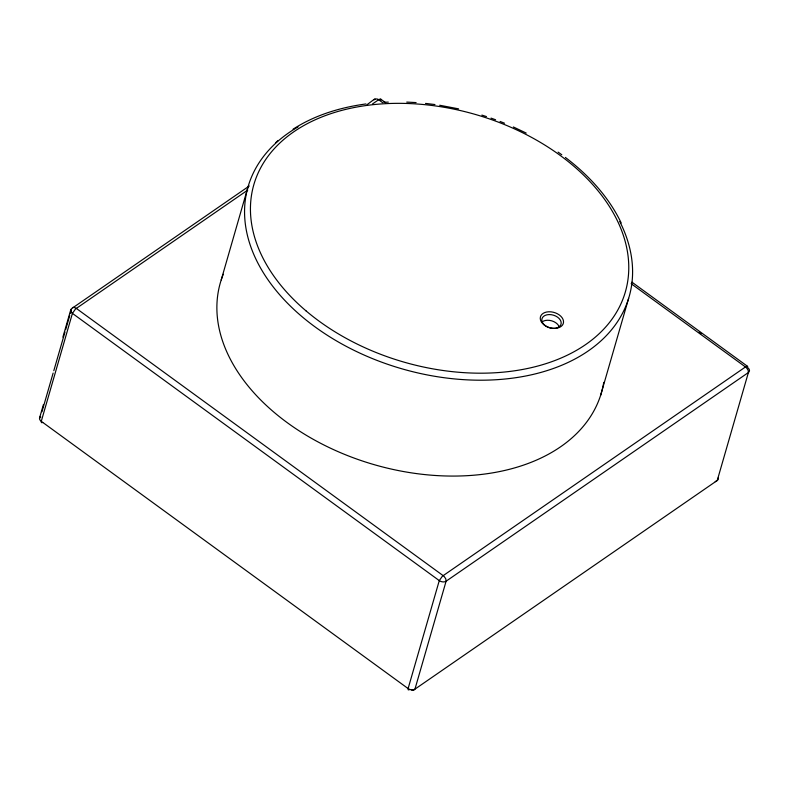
<?xml version="1.0" encoding="UTF-8"?>
<svg xmlns="http://www.w3.org/2000/svg" width="789" height="789" viewBox="0 0 789 789"><rect width="100%" height="100%" fill="white"/><g stroke="black" fill="none" stroke-linecap="round" stroke-linejoin="round"><path stroke-width="1.18" d="M380.949 100.193L380.712 99.128L379.44 99.256A6.125 2.189 -53.9 0 0 378.621 99.73L372.536 103.931M62.893 337.12L70.763 309.801M41.955 411.779L53.139 373.059M53.81 370.712L64.994 331.991M65.665 329.644L69.728 315.561M70.408 313.213L71.424 309.692M221.226 279.917L247.825 187.595M600.577 395.457L628.636 298.36M39.608 417.746L43.425 404.589M366.964 104.75L374.854 98.842L377.566 99.089A6.125 4.004 55.4 0 1 378.621 99.73L382.596 102.629M275.529 142.848L278.123 140.481M72.775 307.818L249.285 185.977M247.766 190.06L76.326 308.41A6.125 2.189 -53.9 0 0 75.448 309.101L72.42 313.381L41.265 421.326L41.432 422.638L42.714 422.509M293.074 129.189C314.91 115.095 340.335 107.403 365.948 103.951M409.057 689.931L408.169 689.764L408.11 688.56L439.276 580.605L442.294 576.335A6.125 2.189 -53.9 0 1 443.171 575.645L745.477 366.964A6.125 2.189 -53.9 0 1 746.295 366.49L747.568 366.362L747.735 367.674A4.961 3.304 16.1 0 1 748.396 372.536L717.24 480.481L715.219 481.675M383.76 102.304L388.296 102.097M406.749 102.087L416.099 102.58M425.518 103.408L434.956 104.552M439.68 105.253L458.557 108.843M481.872 115.095L486.468 116.575M491.034 118.123L495.581 119.75M500.078 121.447L504.546 123.222M411.444 689.911L413.584 690.336L414.945 689.152L446.101 581.207L445.775 578.81L444.177 576.503A6.125 4.004 55.4 0 0 443.171 575.645L76.326 308.41A6.125 4.004 55.4 0 0 75.261 307.769L73.121 307.345L71.76 308.519A4.961 3.304 16.1 0 0 72.42 313.381L439.276 580.605A4.961 3.304 16.1 0 0 446.101 581.207L748.396 372.536L748.08 370.13L746.473 367.822A6.125 4.004 55.4 0 0 745.477 366.964L631.141 283.685M513.363 126.96L526.233 133.085M558.099 152.119L561.778 154.752M380.712 99.128L385.624 102.708M631.959 282.166L747.568 366.362M699.024 332.189L701.017 333.639M565.388 157.435C588.357 174.921 608.674 196.737 621.199 222.962M40.564 417.706L40.604 416.464A4.961 3.304 16.1 0 0 41.265 421.326L408.11 688.56A4.961 3.304 16.1 0 0 414.945 689.152L717.24 480.481A4.961 3.304 16.1 0 0 718.256 477.818M374.065 99.848A4.961 3.304 16.1 0 1 375.051 99.365M603.743 382.369A198.305 132.177 16.1 0 1 375.426 465.017A198.305 132.177 16.1 0 1 223.277 274.247M619.75 221.502A198.305 132.177 16.1 0 1 533.966 374.213A198.305 132.177 16.1 0 1 285.549 301.191A198.305 132.177 16.1 0 1 298.025 126.94M541.836 322.119A9.912 6.608 16.1 0 1 551.777 320.847A9.912 6.608 16.1 0 1 559.362 327.297M305.964 310.817A193.344 128.873 16.1 0 0 622.373 300.501A193.344 128.873 16.1 0 0 390.456 103.467A193.344 128.873 16.1 0 0 305.964 310.817M544.637 325.206A9.912 6.608 16.1 0 0 560.861 324.683A9.912 6.608 16.1 0 0 548.966 314.574A9.912 6.608 16.1 0 0 544.637 325.206M543.67 324.535A11.894 7.929 16.1 0 0 563.149 323.894A11.894 7.929 16.1 0 0 548.878 311.773A11.894 7.929 16.1 0 0 543.67 324.535"/></g></svg>
